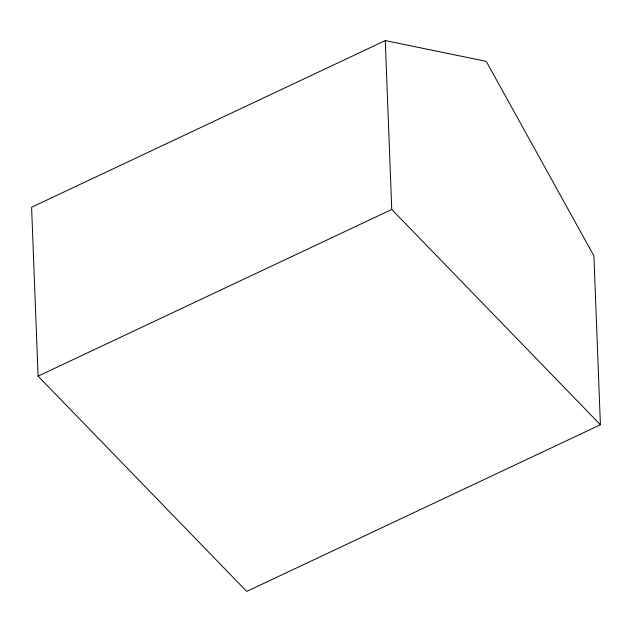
<?xml version="1.0" encoding="UTF-8"?>
<svg xmlns="http://www.w3.org/2000/svg" width="632" height="632" viewBox="0 0 632 632"><rect width="100%" height="100%" fill="white"/><g stroke="black" fill="none" stroke-linecap="round" stroke-linejoin="round"><path stroke-width="0.95" d="M385.275 40.574L31.6 207.241L38.086 376.127L246.725 591.426L600.4 424.759L593.914 255.873L486.253 61.367L385.275 40.574L391.761 209.461L600.4 424.759M38.086 376.127L391.761 209.461"/></g></svg>
